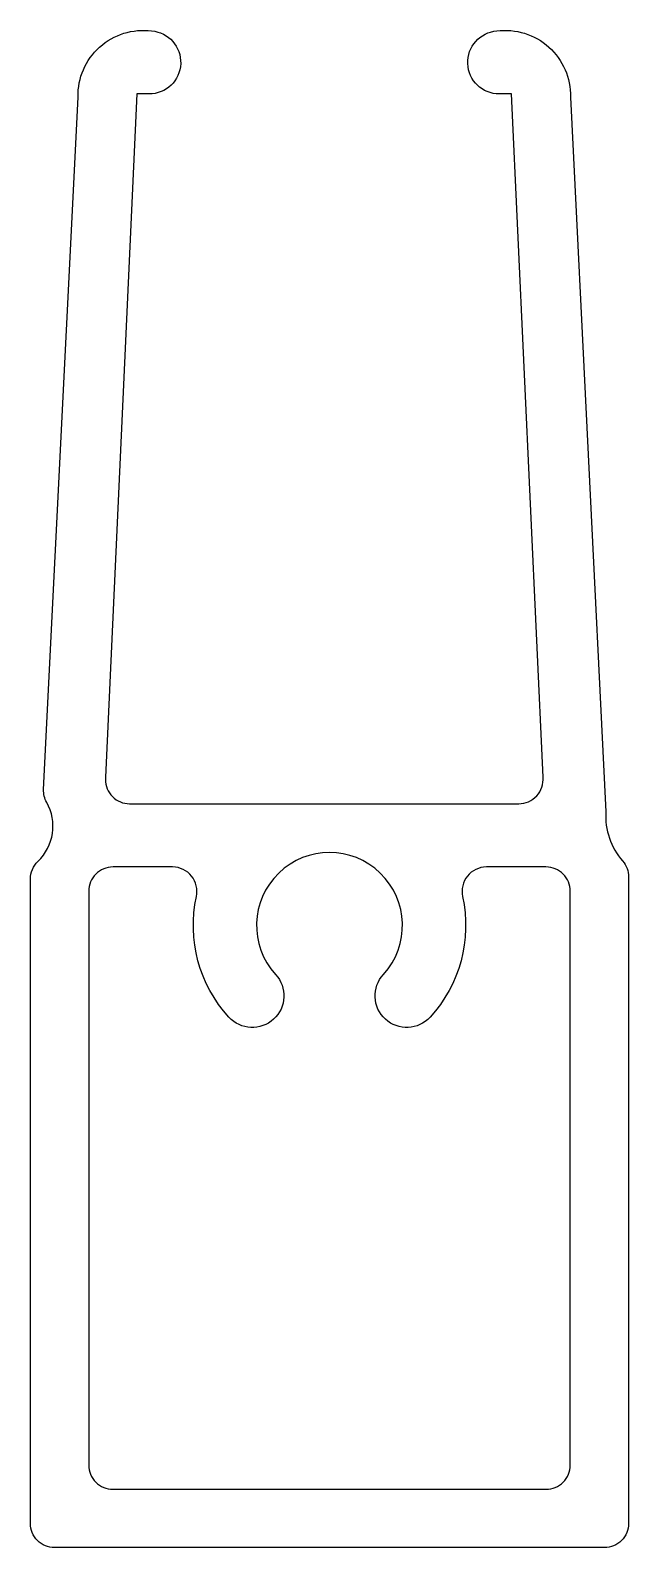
# Model space of a CAD drawing. Extents: x 262.8 to 275.1, y 238.5 to 269.7.
import ezdxf

# ---------------------------------------------------------------- set-up
doc = ezdxf.new("R2010")
doc.units = 0
doc.layers.add('ANA', color=220, linetype='CONTINUOUS')

msp = doc.modelspace()

# ---------------------------------------------------------------- linework, layer by layer
at = {"layer": 'ANA'}
msp.add_lwpolyline([(263.066, 254.115), (263.773, 268.355, -0.459283), (265.286, 269.715, -0.96096), (265.234, 268.418), (264.984, 268.418), (264.336, 254.364), (264.334, 254.318, 0.414214), (264.834, 253.818), (272.834, 253.818, 0.441845), (273.332, 254.364), (272.684, 268.418), (272.434, 268.418, -0.96096), (272.382, 269.715, -0.459281), (273.895, 268.355), (274.623, 253.65, 0.197201), (274.969, 252.642, -0.181915), (275.093, 252.313), (275.093, 239.018, -0.414214), (274.593, 238.518), (268.943, 238.518), (263.293, 238.518, -0.414214), (262.793, 239.018), (262.793, 252.27, -0.205131), (262.948, 252.632, 0.342736), (263.13, 253.846, -0.141188)], format="xyb", close=True, dxfattribs=at)
at = {"layer": 'ANA', "color": 230, "linetype": 'BYBLOCK'}
msp.add_lwpolyline([(271.01, 249.429, -1), (270.05, 250.306, 2.267446), (267.835, 250.306, -1), (266.875, 249.429, -0.243077), (266.206, 251.911, 0.478297), (265.718, 252.518), (264.493, 252.518, 0.414214), (263.993, 252.018), (263.993, 240.218, 0.414214), (264.493, 239.718), (273.393, 239.718, 0.414214), (273.893, 240.218), (273.893, 252.018, 0.414214), (273.393, 252.518), (272.168, 252.518, 0.478297), (271.679, 251.911, -0.243077)], format="xyb", close=True, dxfattribs=at)

doc.saveas('drawing.dxf')
